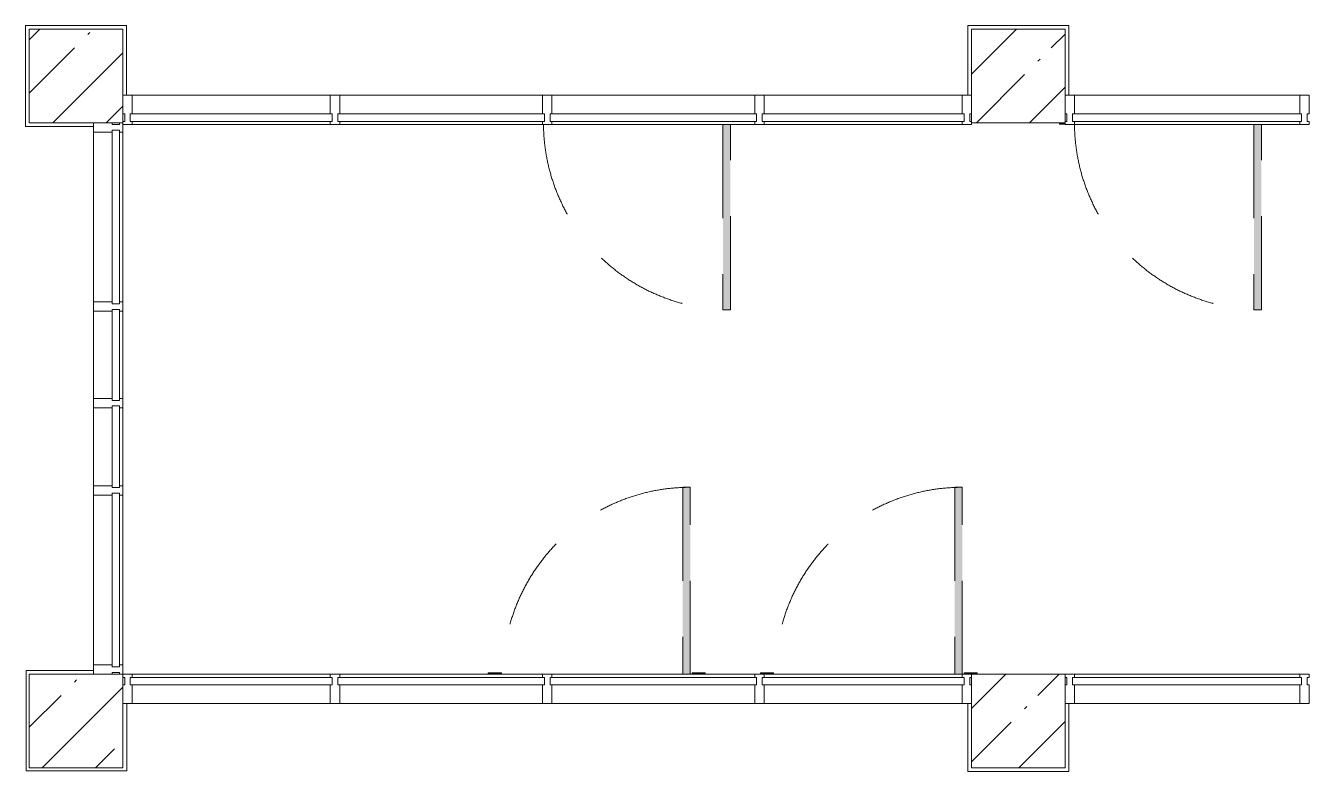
# Model space of a CAD drawing. Header units: millimetres. Extents: x -3902 to 188078, y -8553 to 29000.
# Drawn here: x 134588 to 141428, y 15130 to 19120 of the extents above; entities that cross this region are included whole.
import ezdxf

# ---------------------------------------------------------------- set-up
doc = ezdxf.new("R2010")
doc.units = ezdxf.units.MM
doc.linetypes.add('200_ШТРИХ__ш1_п0_6_', pattern=[800, 500, -300])
for name, color, linetype, lineweight in [('A-DETL-MBND-1', 7, '200_ШТРИХ__ш1_п0_6_', 9), ('A-GLAZ-CURT-2', 7, 'Continuous', 5), ('A-GLAZ-CWMG-2', 7, 'Continuous', 5), ('S-COLS-4', 7, 'Continuous', 5)]:
    doc.layers.add(name, color=color, linetype=linetype, lineweight=lineweight)
doc.layers.add('A-FLOR-2', color=7, linetype='Continuous', lineweight=5, true_color=0xaaaaaa)

# ---------------------------------------------------------------- blocks, each defined once
blk = doc.blocks.new('110_Дверь_СКБ_1Ст_Внутренняя1 - Д-4 1100x2100h_су мгн-V69-3_10_1_птичка')
at = {"layer": 'A-DETL-MBND-1'}
for points in [[(-447.5, 1100), (-487.5, 1100), (-487.5, 110), (-447.5, 110), (-447.5, 537.6)], [(562.5, 108), (562.5, 100), (592.5, 100), (592.5, 108)]]:
    blk.add_hatch(color=256, dxfattribs=at).paths.add_polyline_path(points)
for p, q in [((-487.5, 1100), (-487.5, 110)), ((-447.5, 1100), (-487.5, 1100)), ((-447.5, 110), (-447.5, 1100)), ((592.5, 108), (562.5, 108)), ((592.5, 100), (592.5, 108))]:
    blk.add_line(p, q, dxfattribs=at)
blk.add_arc((-487.5, 100), 1000, 0.57956, 90, dxfattribs=at)
blk = doc.blocks.new('110_Дверь_СКБ_1Ст_Внутренняя1 - Д-4 1100x2100h_су мгн-V70-3_10_1_птичка')
at = {"layer": 'A-DETL-MBND-1'}
blk.add_hatch(color=256, dxfattribs=at).paths.add_polyline_path([(-447.5, 1100), (-487.5, 1100), (-487.5, 110), (-447.5, 110), (-447.5, 537.6)])
for p, q in [((-487.5, 1100), (-487.5, 110)), ((-447.5, 1100), (-487.5, 1100)), ((-447.5, 110), (-447.5, 1100))]:
    blk.add_line(p, q, dxfattribs=at)
blk.add_arc((-487.5, 100), 1000, 0.57956, 90, dxfattribs=at)
blk = doc.blocks.new('BSC_Колонна _Прямоугольная - 500х500-V85-3_10_1_птичка')
at = {"layer": 'S-COLS-4'}
h = blk.add_hatch(dxfattribs=at)
h.set_pattern_fill('FP_102', color=256, style=0, pattern_type=2)
h.set_pattern_definition([(45, (-73790, -15400), (-285.1231, 285.1231), []), (45, (-73504.88, -15400), (-285.1231, 285.1231), [504.031, -100.806, 16.764, -84.042])])
h.paths.add_polyline_path([(-250, -250), (250, -250), (250, 250), (-250, 250)])
for p, q in [((250, 250), (-250, 250)), ((-250, 250), (-250, -250)), ((250, -250), (250, 250)), ((-250, -250), (250, -250))]:
    blk.add_line(p, q, dxfattribs=at)
blk = doc.blocks.new('BSC_Колонна _Прямоугольная - 500х500-V86-3_10_1_птичка')
at = {"layer": 'S-COLS-4'}
h = blk.add_hatch(dxfattribs=at)
h.set_pattern_fill('FP_103', color=256, style=0, pattern_type=2)
h.set_pattern_definition([(45, (-78830, -15400), (-285.1231, 285.1231), []), (45, (-78544.88, -15400), (-285.1231, 285.1231), [504.031, -100.806, 16.764, -84.042])])
h.paths.add_polyline_path([(-250, -250), (250, -250), (250, 250), (-250, 250)])
for p, q in [((250, 250), (-250, 250)), ((-250, 250), (-250, -250)), ((250, -250), (250, 250)), ((-250, -250), (250, -250))]:
    blk.add_line(p, q, dxfattribs=at)
blk = doc.blocks.new('110_Дверь_СКБ_1Ст_Внутренняя1 - Д-4 _л_ 1100x2100h_су мгн-32399984-3_10_1_птичка')
at = {"layer": 'A-DETL-MBND-1'}
for points in [[(472.5, 40), (512.5, 40), (512.5, 1040), (472.5, 1040), (472.5, 108)], [(-547.5, 40), (-497.5, 40), (-497.5, 48), (-567.5, 48), (-567.5, 40), (-557.5, 40)], [(562.5, 40), (592.5, 40), (592.5, 48), (522.5, 48), (522.5, 40), (552.5, 40)]]:
    blk.add_hatch(color=256, dxfattribs=at).paths.add_polyline_path(points)
for p, q in [((512.5, 1040), (472.5, 1040)), ((472.5, 1040), (472.5, 40)), ((512.5, 40), (512.5, 1040)), ((-497.5, 48), (-567.5, 48)), ((-567.5, 48), (-567.5, 40)), ((-497.5, 40), (-497.5, 48)), ((592.5, 48), (522.5, 48)), ((522.5, 48), (522.5, 40)), ((592.5, 40), (592.5, 48))]:
    blk.add_line(p, q, dxfattribs=at)
blk.add_arc((512.5, 40), 1000, 90, 180, dxfattribs=at)
blk = doc.blocks.new('Системная панель - Стекло - 40мм-23562586-3_10_1_птичка')
at = {"layer": 'A-GLAZ-CURT-2'}
for p, q in [((464.2, 0), (-464.2, 0)), ((-464.2, 0), (-464.2, -40)), ((-464.2, -40), (464.2, -40)), ((464.2, -40), (464.2, 0))]:
    blk.add_line(p, q, dxfattribs=at)
blk = doc.blocks.new('Системная панель - Стекло - 40мм-24234994-3_10_1_птичка')
at = {"layer": 'A-GLAZ-CURT-2'}
for p, q in [((243.3, 0), (-243.3, 0)), ((-243.3, 0), (-243.3, -40)), ((243.3, -40), (243.3, 0)), ((-243.3, -40), (243.3, -40))]:
    blk.add_line(p, q, dxfattribs=at)
blk = doc.blocks.new('Прямоугольный импост - Импост структурный с накладкой - 160мм Темный-31239176-3_10_1_птичка')
at = {"layer": 'A-GLAZ-CWMG-2'}
for p, q in [((73883, 17641.7), (73883, 18550)), ((74040, 17641.7), (74040, 18550))]:
    blk.add_line(p, q, dxfattribs=at)
blk = doc.blocks.new('Прямоугольный импост - Импост структурный с накладкой - 160мм Темный-31239177-3_10_1_птичка')
at = {"layer": 'A-GLAZ-CWMG-2'}
for p, q in [((73883, 17125), (73883, 17591.7)), ((74040, 17125), (74040, 17591.7))]:
    blk.add_line(p, q, dxfattribs=at)
blk = doc.blocks.new('Прямоугольный импост - Импост структурный с накладкой - 160мм Темный-31239202-3_10_1_птичка')
at = {"layer": 'A-GLAZ-CWMG-2'}
for p, q in [((-50, 40), (-50, 140)), ((-50, 140), (0, 140)), ((-40, 40), (-50, 40)), ((-50, -17), (-50, 0)), ((-50, 0), (-40, 0)), ((-40, 0), (-40, 40)), ((-10, 40), (-10, 0)), ((0, 40), (-10, 40)), ((-10, 0), (0, 0)), ((0, -17), (-50, -17))]:
    blk.add_line(p, q, dxfattribs=at)
blk = doc.blocks.new('Прямоугольный импост - Импост структурный с накладкой - 160мм Темный-31239205-3_10_1_птичка')
at = {"layer": 'A-GLAZ-CWMG-2'}
for p, q in [((0, 140), (-50, 140)), ((-50, 140), (-50, 40)), ((-50, 40), (-40, 40)), ((-40, 0), (-50, 0)), ((-50, 0), (-50, -17)), ((-40, 40), (-40, 0)), ((-10, 0), (-10, 40)), ((-10, 40), (0, 40)), ((0, 0), (-10, 0)), ((-50, -17), (0, -17))]:
    blk.add_line(p, q, dxfattribs=at)
blk = doc.blocks.new('Прямоугольный импост - Импост структурный с накладкой - 160мм Темный-31239180-3_10_1_птичка')
at = {"layer": 'A-GLAZ-CWMG-2'}
for p, q in [((-25, 40), (-25, 140)), ((-25, 140), (25, 140)), ((25, 140), (25, 40)), ((-15, 40), (-25, 40)), ((-25, -17), (-25, 0)), ((-25, 0), (-15, 0)), ((-15, 0), (-15, 40)), ((15, 40), (15, 0)), ((25, 40), (15, 40)), ((15, 0), (25, 0)), ((25, 0), (25, -17)), ((25, -17), (-25, -17))]:
    blk.add_line(p, q, dxfattribs=at)
blk = doc.blocks.new('110_Дверь_СКБ_1Ст_Внутренняя1 - Д-5 _л_ 1100x2100h_су мгн EIW30-32897889-3_10_1_птичка')
at = {"layer": 'A-DETL-MBND-1'}
for points in [[(472.5, 40), (512.5, 40), (512.5, 1040), (472.5, 1040), (472.5, 238.6)], [(-567.5, 40), (-497.5, 40), (-497.5, 48), (-567.5, 48)], [(522.5, 40), (592.5, 40), (592.5, 48), (522.5, 48)]]:
    blk.add_hatch(color=256, dxfattribs=at).paths.add_polyline_path(points)
for p, q in [((512.5, 1040), (472.5, 1040)), ((472.5, 1040), (472.5, 40)), ((512.5, 40), (512.5, 1040)), ((-497.5, 48), (-567.5, 48)), ((-567.5, 48), (-567.5, 40)), ((-497.5, 40), (-497.5, 48)), ((592.5, 48), (522.5, 48)), ((522.5, 48), (522.5, 40)), ((592.5, 40), (592.5, 48))]:
    blk.add_line(p, q, dxfattribs=at)
blk.add_arc((512.5, 40), 1000, 90, 180, dxfattribs=at)
blk = doc.blocks.new('BSC_Колонна _Прямоугольная - 500х500-V114-3_10_1_птичка')
at = {"layer": 'S-COLS-4'}
h = blk.add_hatch(dxfattribs=at)
h.set_pattern_fill('FP_113', color=256, style=0, pattern_type=2)
h.set_pattern_definition([(45, (-73790, -18850), (-285.1231, 285.1231), []), (45, (-73504.88, -18850), (-285.1231, 285.1231), [504.031, -100.806, 16.764, -84.042])])
h.paths.add_polyline_path([(-141.4, -250), (250, -250), (250, 250), (-250, 250), (-250, -250)])
for p, q in [((250, 250), (-250, 250)), ((-250, 250), (-250, -250)), ((250, -250), (250, 250)), ((-250, -250), (250, -250))]:
    blk.add_line(p, q, dxfattribs=at)
blk = doc.blocks.new('BSC_Колонна _Прямоугольная - 500х500-V115-3_10_1_птичка')
at = {"layer": 'S-COLS-4'}
h = blk.add_hatch(dxfattribs=at)
h.set_pattern_fill('FP_114', color=256, style=0, pattern_type=2)
h.set_pattern_definition([(45, (-78830, -18850), (-285.1231, 285.1231), []), (45, (-78544.88, -18850), (-285.1231, 285.1231), [504.031, -100.806, 16.764, -84.042])])
h.paths.add_polyline_path([(-250, -250), (250, -250), (250, 250), (-250, 250), (-250, -109.1)])
for p, q in [((250, 250), (-250, 250)), ((-250, 250), (-250, -250)), ((250, -250), (250, 250)), ((-250, -250), (250, -250))]:
    blk.add_line(p, q, dxfattribs=at)
blk = doc.blocks.new('Системная панель - Стекло - 40мм-24234969-3_10_1_птичка')
at = {"layer": 'A-GLAZ-CURT-2'}
for p, q in [((540, 40), (-540, 40)), ((-540, 40), (-540, 0)), ((-540, 0), (540, 0)), ((540, 0), (540, 40))]:
    blk.add_line(p, q, dxfattribs=at)
blk = doc.blocks.new('Прямоугольный импост - Импост структурный с накладкой - 160мм-23562401-3_10_1_птичка')
at = {"layer": 'A-GLAZ-CWMG-2'}
for p, q in [((75150, 18747), (74090, 18747)), ((75150, 18590), (74090, 18590))]:
    blk.add_line(p, q, dxfattribs=at)
blk = doc.blocks.new('Прямоугольный импост - Импост структурный с накладкой - 160мм-23618922-3_10_1_птичка')
at = {"layer": 'A-GLAZ-CWMG-2'}
for p, q in [((-50, 0), (-50, 17)), ((-50, 17), (0, 17)), ((-40, 0), (-50, 0)), ((-40, -40), (-40, 0)), ((0, 0), (-10, 0)), ((-10, 0), (-10, -40)), ((0, 17), (0, 7)), ((-50, -140), (-50, -40)), ((-50, -40), (-40, -40)), ((-10, -40), (0, -40)), ((0, -140), (-50, -140))]:
    blk.add_line(p, q, dxfattribs=at)
blk = doc.blocks.new('Прямоугольный импост - Импост структурный с накладкой - 160мм-23618923-3_10_1_птичка')
at = {"layer": 'A-GLAZ-CWMG-2'}
for p, q in [((0, 17), (-50, 17)), ((-50, 17), (-50, 0)), ((-50, 0), (-40, 0)), ((-40, 0), (-40, -40)), ((-10, -40), (-10, 0)), ((-10, 0), (0, 0)), ((0, 7), (0, 17)), ((-40, -40), (-50, -40)), ((-50, -40), (-50, -140)), ((0, -40), (-10, -40)), ((-50, -140), (0, -140))]:
    blk.add_line(p, q, dxfattribs=at)
blk = doc.blocks.new('Системная панель - Стекло - 40мм-24234970-3_10_1_птичка')
at = {"layer": 'A-GLAZ-CURT-2'}
h = blk.add_hatch(dxfattribs=at)
h.set_pattern_fill('FP_117', color=256, style=0, pattern_type=2)
h.set_pattern_definition([(45, (-77377.5, -18107), (-1414.214, 1414.214), [1000, -3000]), (45, (-78377.5, -18607), (-1414.214, 1414.214), [3000, -1000]), (45, (-76377.5, -19107), (-1414.214, 1414.214), [1000, -3000])])
h.paths.add_polyline_path([(552.5, 0), (552.5, 40), (-552.5, 40), (-552.5, 0), (499.9, 0)])
for p, q in [((552.5, 40), (-552.5, 40)), ((-552.5, 40), (-552.5, 0)), ((-552.5, 0), (552.5, 0)), ((552.5, 0), (552.5, 40))]:
    blk.add_line(p, q, dxfattribs=at)
blk = doc.blocks.new('Прямоугольный импост - Импост структурный с накладкой - 160мм-23562410-3_10_1_птичка')
at = {"layer": 'A-GLAZ-CWMG-2'}
for p, q in [((77420, 18747), (76335, 18747)), ((77420, 18590), (76335, 18590))]:
    blk.add_line(p, q, dxfattribs=at)
blk = doc.blocks.new('Прямоугольный импост - Импост структурный с накладкой - 160мм-23618920-3_10_1_птичка')
at = {"layer": 'A-GLAZ-CWMG-2'}
for p, q in [((-25, 0), (-25, 17)), ((-25, 17), (25, 17)), ((-15, 0), (-25, 0)), ((-15, -40), (-15, 0)), ((25, 0), (15, 0)), ((15, 0), (15, -40)), ((25, 17), (25, 0)), ((-25, -140), (-25, -40)), ((-25, -40), (-15, -40)), ((15, -40), (25, -40)), ((25, -40), (25, -140)), ((25, -140), (-25, -140))]:
    blk.add_line(p, q, dxfattribs=at)
blk = doc.blocks.new('Системная панель - Стекло - 40мм-30335137-3_10_1_птичка')
at = {"layer": 'A-GLAZ-CURT-2'}
for p, q in [((540, 0), (-540, 0)), ((-540, 0), (-540, -40)), ((540, -40), (540, 0)), ((-540, -40), (540, -40))]:
    blk.add_line(p, q, dxfattribs=at)
blk = doc.blocks.new('Прямоугольный импост - Импост структурный с накладкой - 160мм-23562329-3_10_1_птичка')
at = {"layer": 'A-GLAZ-CWMG-2'}
for p, q in [((75150, 15650), (74090, 15650)), ((75150, 15493), (74090, 15493))]:
    blk.add_line(p, q, dxfattribs=at)
blk = doc.blocks.new('Прямоугольный импост - Импост структурный с накладкой - 160мм-30335138-3_10_1_птичка')
at = {"layer": 'A-GLAZ-CWMG-2'}
for p, q in [((-50, 40), (-50, 140)), ((-50, 140), (0, 140)), ((-40, 40), (-50, 40)), ((-50, -17), (-50, 0)), ((-50, 0), (-40, 0)), ((-40, 0), (-40, 40)), ((-10, 40), (-10, 0)), ((0, 40), (-10, 40)), ((-10, 0), (0, 0)), ((0, -17), (-50, -17))]:
    blk.add_line(p, q, dxfattribs=at)
blk = doc.blocks.new('Прямоугольный импост - Импост структурный с накладкой - 160мм-30335139-3_10_1_птичка')
at = {"layer": 'A-GLAZ-CWMG-2'}
for p, q in [((0, 140), (-50, 140)), ((-50, 140), (-50, 40)), ((-50, 40), (-40, 40)), ((-40, 0), (-50, 0)), ((-50, 0), (-50, -17)), ((-40, 40), (-40, 0)), ((-10, 0), (-10, 40)), ((-10, 40), (0, 40)), ((0, 0), (-10, 0)), ((-50, -17), (0, -17))]:
    blk.add_line(p, q, dxfattribs=at)
blk = doc.blocks.new('Системная панель - Стекло - 40мм-30335140-3_10_1_птичка')
at = {"layer": 'A-GLAZ-CURT-2'}
h = blk.add_hatch(dxfattribs=at)
h.set_pattern_fill('FP_118', color=256, style=0, pattern_type=2)
h.set_pattern_definition([(45, (-77377.5, -15133), (-1414.214, 1414.214), [1000, -3000]), (45, (-78377.5, -15633), (-1414.214, 1414.214), [3000, -1000]), (45, (-76377.5, -16133), (-1414.214, 1414.214), [1000, -3000])])
h.paths.add_polyline_path([(552.5, -40), (552.5, 0), (-552.5, 0), (-552.5, -40), (499.9, -40)])
for p, q in [((552.5, 0), (-552.5, 0)), ((-552.5, 0), (-552.5, -40)), ((552.5, -40), (552.5, 0)), ((-552.5, -40), (552.5, -40))]:
    blk.add_line(p, q, dxfattribs=at)
blk = doc.blocks.new('Прямоугольный импост - Импост структурный с накладкой - 160мм-23562331-3_10_1_птичка')
at = {"layer": 'A-GLAZ-CWMG-2'}
for p, q in [((77420, 15650), (76335, 15650)), ((77420, 15493), (76335, 15493))]:
    blk.add_line(p, q, dxfattribs=at)
blk = doc.blocks.new('Прямоугольный импост - Импост структурный с накладкой - 160мм-30335135-3_10_1_птичка')
at = {"layer": 'A-GLAZ-CWMG-2'}
for p, q in [((-25, 40), (-25, 140)), ((-25, 140), (25, 140)), ((25, 140), (25, 40)), ((-15, 40), (-25, 40)), ((-25, -17), (-25, 0)), ((-25, 0), (-15, 0)), ((-15, 0), (-15, 40)), ((15, 40), (15, 0)), ((25, 40), (15, 40)), ((15, 0), (25, 0)), ((25, 0), (25, -17)), ((25, -17), (-25, -17))]:
    blk.add_line(p, q, dxfattribs=at)
blk = doc.blocks.new('Системная панель - Стекло - 40мм-30335156-3_10_1_птичка')
at = {"layer": 'A-GLAZ-CURT-2'}
h = blk.add_hatch(dxfattribs=at)
h.set_pattern_fill('FP_119', color=256, style=0, pattern_type=2)
h.set_pattern_definition([(45, (-80232.5, -15133), (-1414.214, 1414.214), [1000, -3000]), (45, (-81232.5, -15633), (-1414.214, 1414.214), [3000, -1000]), (45, (-79232.5, -16133), (-1414.214, 1414.214), [1000, -3000])])
h.paths.add_polyline_path([(612.5, -40), (612.5, 0), (-612.5, 0), (-612.5, -40), (-490.7, -40)])
for p, q in [((612.5, 0), (-612.5, 0)), ((-612.5, 0), (-612.5, -40)), ((-612.5, -40), (612.5, -40)), ((612.5, -40), (612.5, 0))]:
    blk.add_line(p, q, dxfattribs=at)
blk = doc.blocks.new('Прямоугольный импост - Импост структурный с накладкой - 160мм-23562106-3_10_1_птичка')
at = {"layer": 'A-GLAZ-CWMG-2'}
for p, q in [((80335, 15650), (79130, 15650)), ((80335, 15493), (79130, 15493))]:
    blk.add_line(p, q, dxfattribs=at)
blk = doc.blocks.new('Системная панель - Стекло - 40мм-23618921-3_10_1_птичка')
at = {"layer": 'A-GLAZ-CURT-2'}
h = blk.add_hatch(dxfattribs=at)
h.set_pattern_fill('FP_121', color=256, style=0, pattern_type=2)
h.set_pattern_definition([(45, (-80232.5, -18107), (-1414.214, 1414.214), [1000, -3000]), (45, (-81232.5, -18607), (-1414.214, 1414.214), [3000, -1000]), (45, (-79232.5, -19107), (-1414.214, 1414.214), [1000, -3000])])
h.paths.add_polyline_path([(612.5, 0), (612.5, 40), (-612.5, 40), (-612.5, 0), (-490.7, 0)])
for p, q in [((612.5, 40), (-612.5, 40)), ((-612.5, 40), (-612.5, 0)), ((612.5, 0), (612.5, 40)), ((-612.5, 0), (612.5, 0))]:
    blk.add_line(p, q, dxfattribs=at)
blk = doc.blocks.new('Прямоугольный импост - Импост структурный с накладкой - 160мм-23562040-3_10_1_птичка')
at = {"layer": 'A-GLAZ-CWMG-2'}
for p, q in [((80335, 18747), (79130, 18747)), ((80335, 18590), (79130, 18590))]:
    blk.add_line(p, q, dxfattribs=at)
blk = doc.blocks.new('Прямоугольный импост - Импост структурный с накладкой - 160мм-30335136-3_10_1_птичка')
at = {"layer": 'A-GLAZ-CWMG-2'}
for p, q in [((-25, 40), (-25, 140)), ((-25, 140), (25, 140)), ((25, 140), (25, 40)), ((-15, 40), (-25, 40)), ((-25, -17), (-25, 0)), ((-25, 0), (-15, 0)), ((-15, 0), (-15, 40)), ((15, 40), (15, 0)), ((25, 40), (15, 40)), ((15, 0), (25, 0)), ((25, 0), (25, -17)), ((25, -17), (-25, -17))]:
    blk.add_line(p, q, dxfattribs=at)
blk = doc.blocks.new('Системная панель - Стекло - 40мм-V142-3_10_1_птичка')
at = {"layer": 'A-GLAZ-CURT-2'}
for p, q in [((552.5, 40), (-552.5, 40)), ((-552.5, 40), (-552.5, 0)), ((-552.5, 0), (552.5, 0)), ((552.5, 0), (552.5, 40))]:
    blk.add_line(p, q, dxfattribs=at)
blk = doc.blocks.new('Системная панель - Стекло - 40мм-V143-3_10_1_птичка')
at = {"layer": 'A-GLAZ-CURT-2'}
h = blk.add_hatch(dxfattribs=at)
h.set_pattern_fill('FP_142', color=256, style=0, pattern_type=2)
h.set_pattern_definition([(45, (-76242.5, -15133), (-1414.214, 1414.214), [1000, -3000]), (45, (-77242.5, -15633), (-1414.214, 1414.214), [3000, -1000]), (45, (-75242.5, -16133), (-1414.214, 1414.214), [1000, -3000])])
h.paths.add_polyline_path([(552.5, -40), (552.5, 0), (-552.5, 0), (-552.5, -40), (-229.5, -40)])
for p, q in [((552.5, 0), (-552.5, 0)), ((-552.5, 0), (-552.5, -40)), ((552.5, -40), (552.5, 0)), ((-552.5, -40), (552.5, -40))]:
    blk.add_line(p, q, dxfattribs=at)
blk = doc.blocks.new('Прямоугольный импост - Импост структурный с накладкой - 160мм-23562332-3_10_1_птичка')
at = {"layer": 'A-GLAZ-CWMG-2'}
for p, q in [((76285, 15650), (75200, 15650)), ((76285, 15493), (75200, 15493))]:
    blk.add_line(p, q, dxfattribs=at)
blk = doc.blocks.new('Системная панель - Стекло - 40мм-V144-3_10_1_птичка')
at = {"layer": 'A-GLAZ-CURT-2'}
for p, q in [((540, 0), (-540, 0)), ((-540, 0), (-540, -40)), ((540, -40), (540, 0)), ((-540, -40), (540, -40))]:
    blk.add_line(p, q, dxfattribs=at)
blk = doc.blocks.new('Прямоугольный импост - Импост структурный с накладкой - 160мм-23562335-3_10_1_птичка')
at = {"layer": 'A-GLAZ-CWMG-2'}
for p, q in [((78530, 15650), (77470, 15650)), ((78530, 15493), (77470, 15493))]:
    blk.add_line(p, q, dxfattribs=at)
blk = doc.blocks.new('Системная панель - Стекло - 40мм-V145-3_10_1_птичка')
at = {"layer": 'A-GLAZ-CURT-2'}
for p, q in [((540, 40), (-540, 40)), ((-540, 40), (-540, 0)), ((-540, 0), (540, 0)), ((540, 0), (540, 40))]:
    blk.add_line(p, q, dxfattribs=at)
blk = doc.blocks.new('Системная панель - Стекло - 40мм-23562590-3_10_1_птичка')
at = {"layer": 'A-GLAZ-CURT-2'}
h = blk.add_hatch(dxfattribs=at)
h.set_pattern_fill('FP_143', color=256, style=0, pattern_type=2)
h.set_pattern_definition([(135, (15654.2, -74523), (-1414.214, -1414.214), [1000, -3000]), (135, (16154.2, -75523), (-1414.214, -1414.214), [3000, -1000]), (135, (16654.2, -73523), (-1414.214, -1414.214), [1000, -3000])])
h.paths.add_polyline_path([(464.2, 0), (-464.2, 0), (-464.2, -40), (464.2, -40)])
for p, q in [((464.2, 0), (-464.2, 0)), ((-464.2, 0), (-464.2, -40)), ((464.2, -40), (464.2, 0)), ((-464.2, -40), (464.2, -40))]:
    blk.add_line(p, q, dxfattribs=at)
blk = doc.blocks.new('Системная панель - Стекло - 40мм-24234995-3_10_1_птичка')
at = {"layer": 'A-GLAZ-CURT-2'}
for p, q in [((218.3, 0), (-218.3, 0)), ((-218.3, 0), (-218.3, -40)), ((218.3, -40), (218.3, 0)), ((-218.3, -40), (218.3, -40))]:
    blk.add_line(p, q, dxfattribs=at)
blk = doc.blocks.new('Прямоугольный импост - Импост структурный с накладкой - 160мм Темный-31239183-3_10_1_птичка')
at = {"layer": 'A-GLAZ-CWMG-2'}
for p, q in [((73883, 16658.3), (73883, 17075)), ((74040, 16658.3), (74040, 17075))]:
    blk.add_line(p, q, dxfattribs=at)

msp = doc.modelspace()

# ---------------------------------------------------------------- linework, layer by layer
at = {"layer": 'A-FLOR-2'}
for p, q in [((134587.9, 18580), (134587.9, 19120)), ((134587.9, 19120), (135127.9, 19120)), ((135127.9, 19120), (135127.9, 18747)), ((139627.9, 18747), (139627.9, 19120)), ((139627.9, 19120), (140167.9, 19120)), ((140167.9, 19120), (140167.9, 18747)), ((134950.9, 18580), (134587.9, 18580)), ((134590.9, 15133), (134590.9, 15670)), ((134590.9, 15670), (134950.9, 15670)), ((135128.9, 15493), (135128.9, 15133)), ((139627.9, 15130), (139627.9, 15493)), ((140167.9, 15493), (140167.9, 15130)), ((135128.9, 15133), (134590.9, 15133)), ((140167.9, 15130), (139627.9, 15130))]:
    msp.add_line(p, q, dxfattribs=at)

# ---------------------------------------------------------------- block references
at = {"layer": 'A-DETL-MBND-1', "rotation": 180}
for name, p in [('110_Дверь_СКБ_1Ст_Внутренняя1 - Д-4 1100x2100h_су мгн-V70-3_10_1_птичка', (137870.4, 18700)), ('110_Дверь_СКБ_1Ст_Внутренняя1 - Д-4 1100x2100h_су мгн-V69-3_10_1_птичка', (140710.4, 18700))]:
    msp.add_blockref(name, p, dxfattribs=at)
at = {"layer": 'A-DETL-MBND-1'}
for name, p in [('110_Дверь_СКБ_1Ст_Внутренняя1 - Д-5 _л_ 1100x2100h_су мгн EIW30-32897889-3_10_1_птичка', (137630.2, 15610)), ('110_Дверь_СКБ_1Ст_Внутренняя1 - Д-4 _л_ 1100x2100h_су мгн-32399984-3_10_1_птичка', (139085.4, 15610))]:
    msp.add_blockref(name, p, dxfattribs=at)
at = {"layer": 'A-GLAZ-CURT-2'}
for name, p in [('Системная панель - Стекло - 40мм-24234969-3_10_1_птичка', (135687.9, 18607)), ('Системная панель - Стекло - 40мм-V142-3_10_1_птичка', (136810.4, 18607)), ('Системная панель - Стекло - 40мм-24234970-3_10_1_птичка', (137945.4, 18607)), ('Системная панель - Стекло - 40мм-V145-3_10_1_птичка', (139067.9, 18607)), ('Системная панель - Стекло - 40мм-23618921-3_10_1_птичка', (140800.4, 18607)), ('Системная панель - Стекло - 40мм-30335137-3_10_1_птичка', (135687.9, 15633)), ('Системная панель - Стекло - 40мм-V143-3_10_1_птичка', (136810.4, 15633)), ('Системная панель - Стекло - 40мм-30335140-3_10_1_птичка', (137945.4, 15633)), ('Системная панель - Стекло - 40мм-V144-3_10_1_птичка', (139067.9, 15633)), ('Системная панель - Стекло - 40мм-30335156-3_10_1_птичка', (140800.4, 15633))]:
    msp.add_blockref(name, p, dxfattribs=at)
at = {"layer": 'A-GLAZ-CURT-2', "rotation": 269.9999999999998}
for name, p in [('Системная панель - Стекло - 40мм-23562586-3_10_1_птичка', (135090.9, 18095.8)), ('Системная панель - Стекло - 40мм-24234994-3_10_1_птичка', (135090.9, 17358.3)), ('Системная панель - Стекло - 40мм-24234995-3_10_1_птичка', (135090.9, 16866.7)), ('Системная панель - Стекло - 40мм-23562590-3_10_1_птичка', (135090.9, 16154.2))]:
    msp.add_blockref(name, p, dxfattribs=at)
at = {"layer": 'A-GLAZ-CWMG-2'}
for name, p, rotation in [('Прямоугольный импост - Импост структурный с накладкой - 160мм-23618923-3_10_1_птичка', (135107.9, 18607), 180), ('Прямоугольный импост - Импост структурный с накладкой - 160мм-23618923-3_10_1_птичка', (140147.9, 18607), 180), ('Прямоугольный импост - Импост структурный с накладкой - 160мм Темный-31239205-3_10_1_птичка', (135090.9, 18600), 89.99999999999984), ('Прямоугольный импост - Импост структурный с накладкой - 160мм-30335139-3_10_1_птичка', (135107.9, 15633), 180), ('Прямоугольный импост - Импост структурный с накладкой - 160мм-30335139-3_10_1_птичка', (140147.9, 15633), 180)]:
    msp.add_blockref(name, p, dxfattribs=dict(at, rotation=rotation))
for name, p in [('Прямоугольный импост - Импост структурный с накладкой - 160мм-23562401-3_10_1_птичка', (61067.9, 0)), ('Прямоугольный импост - Импост структурный с накладкой - 160мм-23562410-3_10_1_птичка', (59932.9, 0)), ('Прямоугольный импост - Импост структурный с накладкой - 160мм-23562410-3_10_1_птичка', (61067.9, 0)), ('Прямоугольный импост - Импост структурный с накладкой - 160мм-23562401-3_10_1_птичка', (64447.9, 0)), ('Прямоугольный импост - Импост структурный с накладкой - 160мм-23562040-3_10_1_птичка', (61067.9, 0)), ('Прямоугольный импост - Импост структурный с накладкой - 160мм Темный-31239176-3_10_1_птичка', (61067.9, 0)), ('Прямоугольный импост - Импост структурный с накладкой - 160мм Темный-31239177-3_10_1_птичка', (61067.9, 0)), ('Прямоугольный импост - Импост структурный с накладкой - 160мм Темный-31239183-3_10_1_птичка', (61067.9, 0)), ('Прямоугольный импост - Импост структурный с накладкой - 160мм Темный-31239176-3_10_1_птичка', (61067.9, -1941.7)), ('Прямоугольный импост - Импост структурный с накладкой - 160мм-23562329-3_10_1_птичка', (61067.9, 0)), ('Прямоугольный импост - Импост структурный с накладкой - 160мм-23562332-3_10_1_птичка', (61067.9, 0)), ('Прямоугольный импост - Импост структурный с накладкой - 160мм-23562331-3_10_1_птичка', (61067.9, 0)), ('Прямоугольный импост - Импост структурный с накладкой - 160мм-23562335-3_10_1_птичка', (61067.9, 0)), ('Прямоугольный импост - Импост структурный с накладкой - 160мм-23562106-3_10_1_птичка', (61067.9, 0))]:
    msp.add_blockref(name, p, dxfattribs=at)
at = {"layer": 'A-GLAZ-CWMG-2', "extrusion": (0, 0, -1)}
for name, p, rotation in [('Прямоугольный импост - Импост структурный с накладкой - 160мм-23618920-3_10_1_птичка', (-136242.9, 18607), 180), ('Прямоугольный импост - Импост структурный с накладкой - 160мм-23618920-3_10_1_птичка', (-137377.9, 18607), 180), ('Прямоугольный импост - Импост структурный с накладкой - 160мм-23618920-3_10_1_птичка', (-138512.9, 18607), 180), ('Прямоугольный импост - Импост структурный с накладкой - 160мм-23618922-3_10_1_птичка', (-139647.9, 18607), 180), ('Прямоугольный импост - Импост структурный с накладкой - 160мм-23618920-3_10_1_птичка', (-141427.9, 18607), 180), ('Прямоугольный импост - Импост структурный с накладкой - 160мм Темный-31239180-3_10_1_птичка', (-135090.9, 17616.7), 270.0000000000002), ('Прямоугольный импост - Импост структурный с накладкой - 160мм Темный-31239180-3_10_1_птичка', (-135090.9, 17100), 270.0000000000002), ('Прямоугольный импост - Импост структурный с накладкой - 160мм Темный-31239180-3_10_1_птичка', (-135090.9, 16633.3), 270.0000000000002), ('Прямоугольный импост - Импост структурный с накладкой - 160мм Темный-31239202-3_10_1_птичка', (-135090.9, 15650), 270.0000000000002), ('Прямоугольный импост - Импост структурный с накладкой - 160мм-30335136-3_10_1_птичка', (-136242.9, 15633), 180), ('Прямоугольный импост - Импост структурный с накладкой - 160мм-30335135-3_10_1_птичка', (-137377.9, 15633), 180), ('Прямоугольный импост - Импост структурный с накладкой - 160мм-30335136-3_10_1_птичка', (-138512.9, 15633), 180), ('Прямоугольный импост - Импост структурный с накладкой - 160мм-30335138-3_10_1_птичка', (-139647.9, 15633), 180), ('Прямоугольный импост - Импост структурный с накладкой - 160мм-30335136-3_10_1_птичка', (-141427.9, 15633), 180)]:
    msp.add_blockref(name, p, dxfattribs=dict(at, rotation=rotation))
at = {"layer": 'S-COLS-4'}
for name, p in [('BSC_Колонна _Прямоугольная - 500х500-V114-3_10_1_птичка', (134857.9, 18850)), ('BSC_Колонна _Прямоугольная - 500х500-V115-3_10_1_птичка', (139897.9, 18850)), ('BSC_Колонна _Прямоугольная - 500х500-V85-3_10_1_птичка', (134857.9, 15400)), ('BSC_Колонна _Прямоугольная - 500х500-V86-3_10_1_птичка', (139897.9, 15400))]:
    msp.add_blockref(name, p, dxfattribs=at)

doc.saveas('drawing.dxf')
